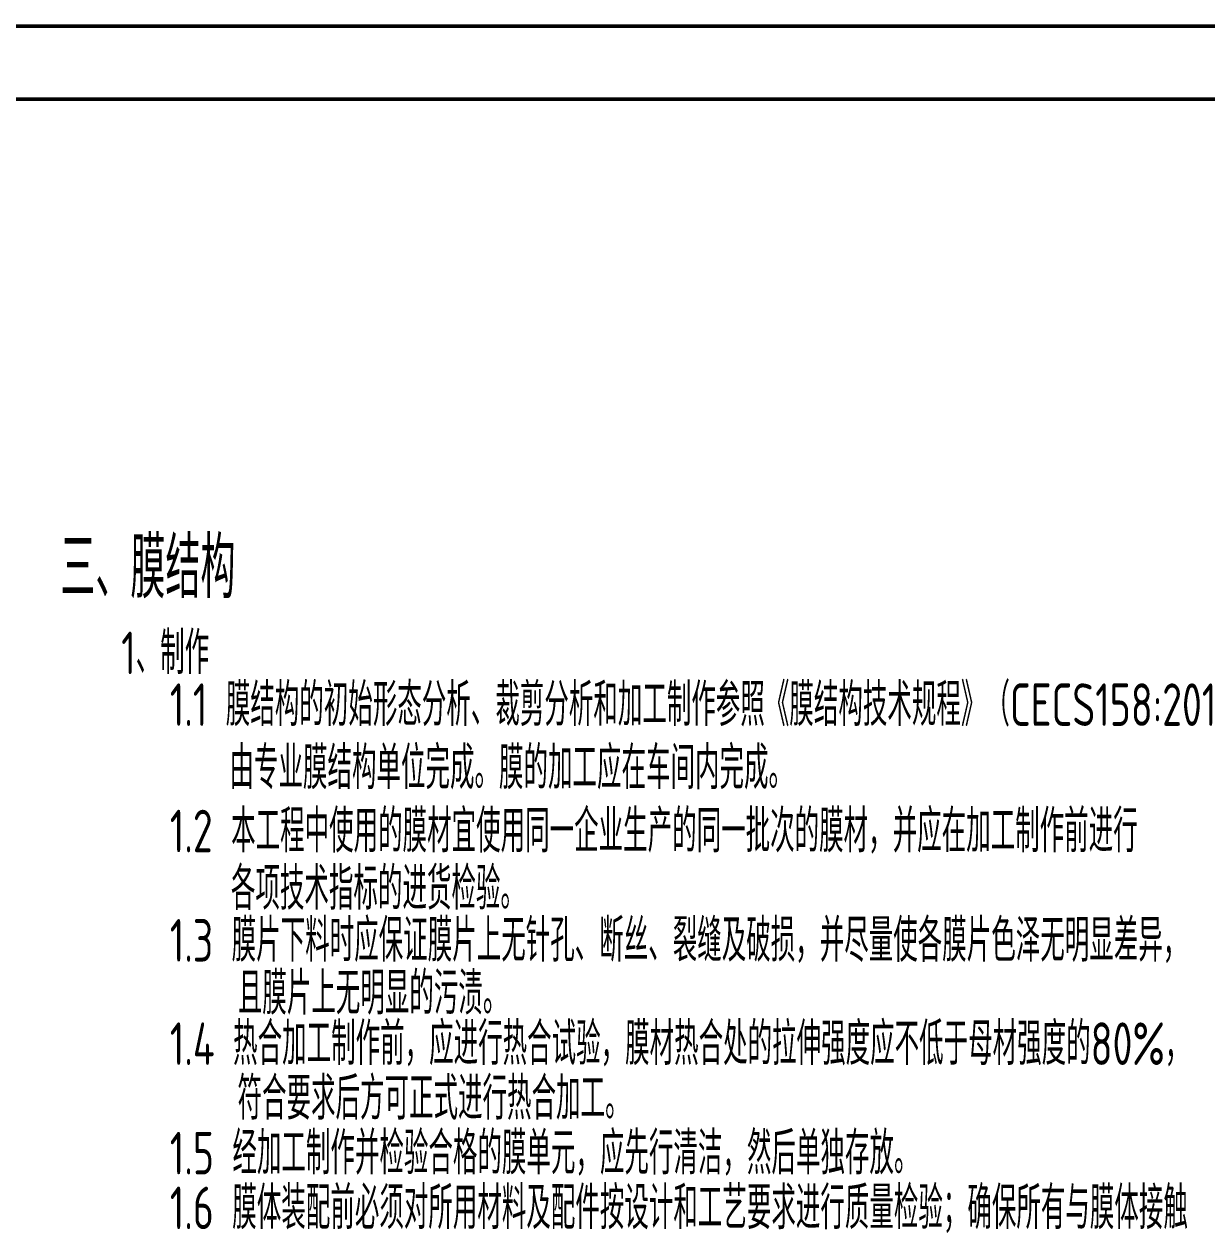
# Model space of a CAD drawing. Header units: millimetres. Extents: x -145765 to 32960, y 14307 to 133157.
# Drawn here: x -61554 to -58313, y 67761 to 71079 of the extents above; entities that cross this region are included whole.
import ezdxf
from ezdxf.enums import TextEntityAlignment as Align

# ---------------------------------------------------------------- set-up
doc = ezdxf.new("R2010")
doc.units = ezdxf.units.MM
doc.header["$LTSCALE"] = 1000
doc.layers.add('0-cxFrame', color=155, linetype='Continuous')
doc.layers.add('A-TEXT', color=61, linetype='Continuous')
doc.layers.add('0-cxText', color=131, linetype='Continuous', lineweight=25)
doc.styles.add('cx_tuming', font='')
doc.styles.add('cx_tuqian1', font='')
doc.styles.add('DIM', font='gbenor.shx', dxfattribs={"width": 0.72, "bigfont": 'gbcbig.shx'})
doc.styles.add('黑体', font='@TSSDENG', dxfattribs={"width": 0.9, "bigfont": '@TSSDCHN'})
doc.styles.get('cx_tuming').set_extended_font_data('SimHei')
doc.styles.get('cx_tuqian1').set_extended_font_data('SimSun')

# ---------------------------------------------------------------- blocks, each defined once
blk = doc.blocks.new('TK22.A1 L(Dragon)')
at = {"layer": '0-cxFrame', "color": 7, "const_width": 0.5}
blk.add_lwpolyline([(0, 0), (-841, 0), (-841, 594), (0, 594)], close=True, dxfattribs=at)
at = {"layer": '0-cxFrame', "const_width": 0.5}
blk.add_lwpolyline([(-80, 10), (-821, 10), (-821, 584), (-80, 584)], close=True, dxfattribs=at)
at = {"style": '黑体', "flags": 4}
blk.add_attdef('图幅', text='', height=3.3, dxfattribs=at).set_placement((-40, 3), align=Align.RIGHT)
at = {"layer": '0-cxText', "flags": 4}
for tag, height, style, p in [('建设单位', 3.5, 'cx_tuming', (-45, 240)), ('项目名称', 3.5, 'cx_tuming', (-45, 210)), ('子项名称', 3.5, 'cx_tuming', (-45, 180)), ('工程编号', 3.3, 'cx_tuqian1', (-35, 165)), ('图名1', 3.5, 'cx_tuming', (-45, 87)), ('图名2', 3.5, 'cx_tuming', (-45, 79)), ('图名3', 3.5, 'cx_tuming', (-45, 71)), ('出图日期', 3.3, 'cx_tuqian1', (-39, 60)), ('专业', 3.3, 'cx_tuqian1', (-55, 52)), ('图号', 3.3, 'cx_tuqian1', (-55, 44)), ('版次', 3.3, 'cx_tuqian1', (-20, 44))]:
    blk.add_attdef(tag, text='', height=height, dxfattribs=dict(at, style=style)).set_placement(p, align=Align.MIDDLE)
at = {"layer": 'Defpoints', "color": 6, "flags": 4}
for tag, height, style, p in [('tufu', 3.3, '黑体', (-12, 12)), ('dwfname', 4, 'cx_tuqian1', (-80, 3))]:
    blk.add_attdef(tag, text='', height=height, dxfattribs=dict(at, style=style)).set_placement(p, align=Align.RIGHT)

msp = doc.modelspace()

# ---------------------------------------------------------------- block references
at = {"layer": '0-cxFrame', "xscale": 20, "yscale": 20, "zscale": 20}
msp.add_blockref('TK22.A1 L(Dragon)', (-56157.1, 59193.5), dxfattribs=at)

# ---------------------------------------------------------------- texts
at = {"layer": 'A-TEXT', "lineweight": 9, "style": 'DIM', "width": 0.8}
for s, height, p in [('三、膜结构', 166.56, (-61455.1, 69588.9)), ('1、制作', 116.59, (-61288.5, 69355.7)), ('1.1 膜结构的初始形态分析、裁剪分析和加工制作参照《膜结构技术规程》（CECS158:2015）的要求，', 116.593, (-61155.3, 69213.8)), ('由专业膜结构单位完成。膜的加工应在车间内完成。', 116.593, (-60991.7, 69040.6)), ('1.2 本工程中使用的膜材宜使用同一企业生产的同一批次的膜材，并应在加工制作前进行', 116.593, (-61155.3, 68867.5)), ('各项技术指标的进货检验。', 116.593, (-60987.8, 68709.9)), ('1.3 膜片下料时应保证膜片上无针孔、断丝、裂缝及破损，并尽量使各膜片色泽无明显差异，', 116.593, (-61155.3, 68567.8)), ('且膜片上无明显的污渍。', 116.593, (-60968.8, 68422.8)), ('1.4 热合加工制作前，应进行热合试验，膜材热合处的拉伸强度应不低于母材强度的80%%%，', 116.593, (-61155.3, 68284.7)), ('符合要求后方可正式进行热合加工。', 116.593, (-60969.7, 68134.8)), ('1.5 经加工制作并检验合格的膜单元，应先行清洁，然后单独存放。', 116.593, (-61155.3, 67984.8)), ('1.6 膜体装配前必须对所用材料及配件按设计和工艺要求进行质量检验；确保所有与膜体接触', 116.593, (-61155.3, 67834.9))]:
    msp.add_text(s, height=height, dxfattribs=at).set_placement(p, align=Align.MIDDLE_LEFT)

doc.saveas('drawing.dxf')
